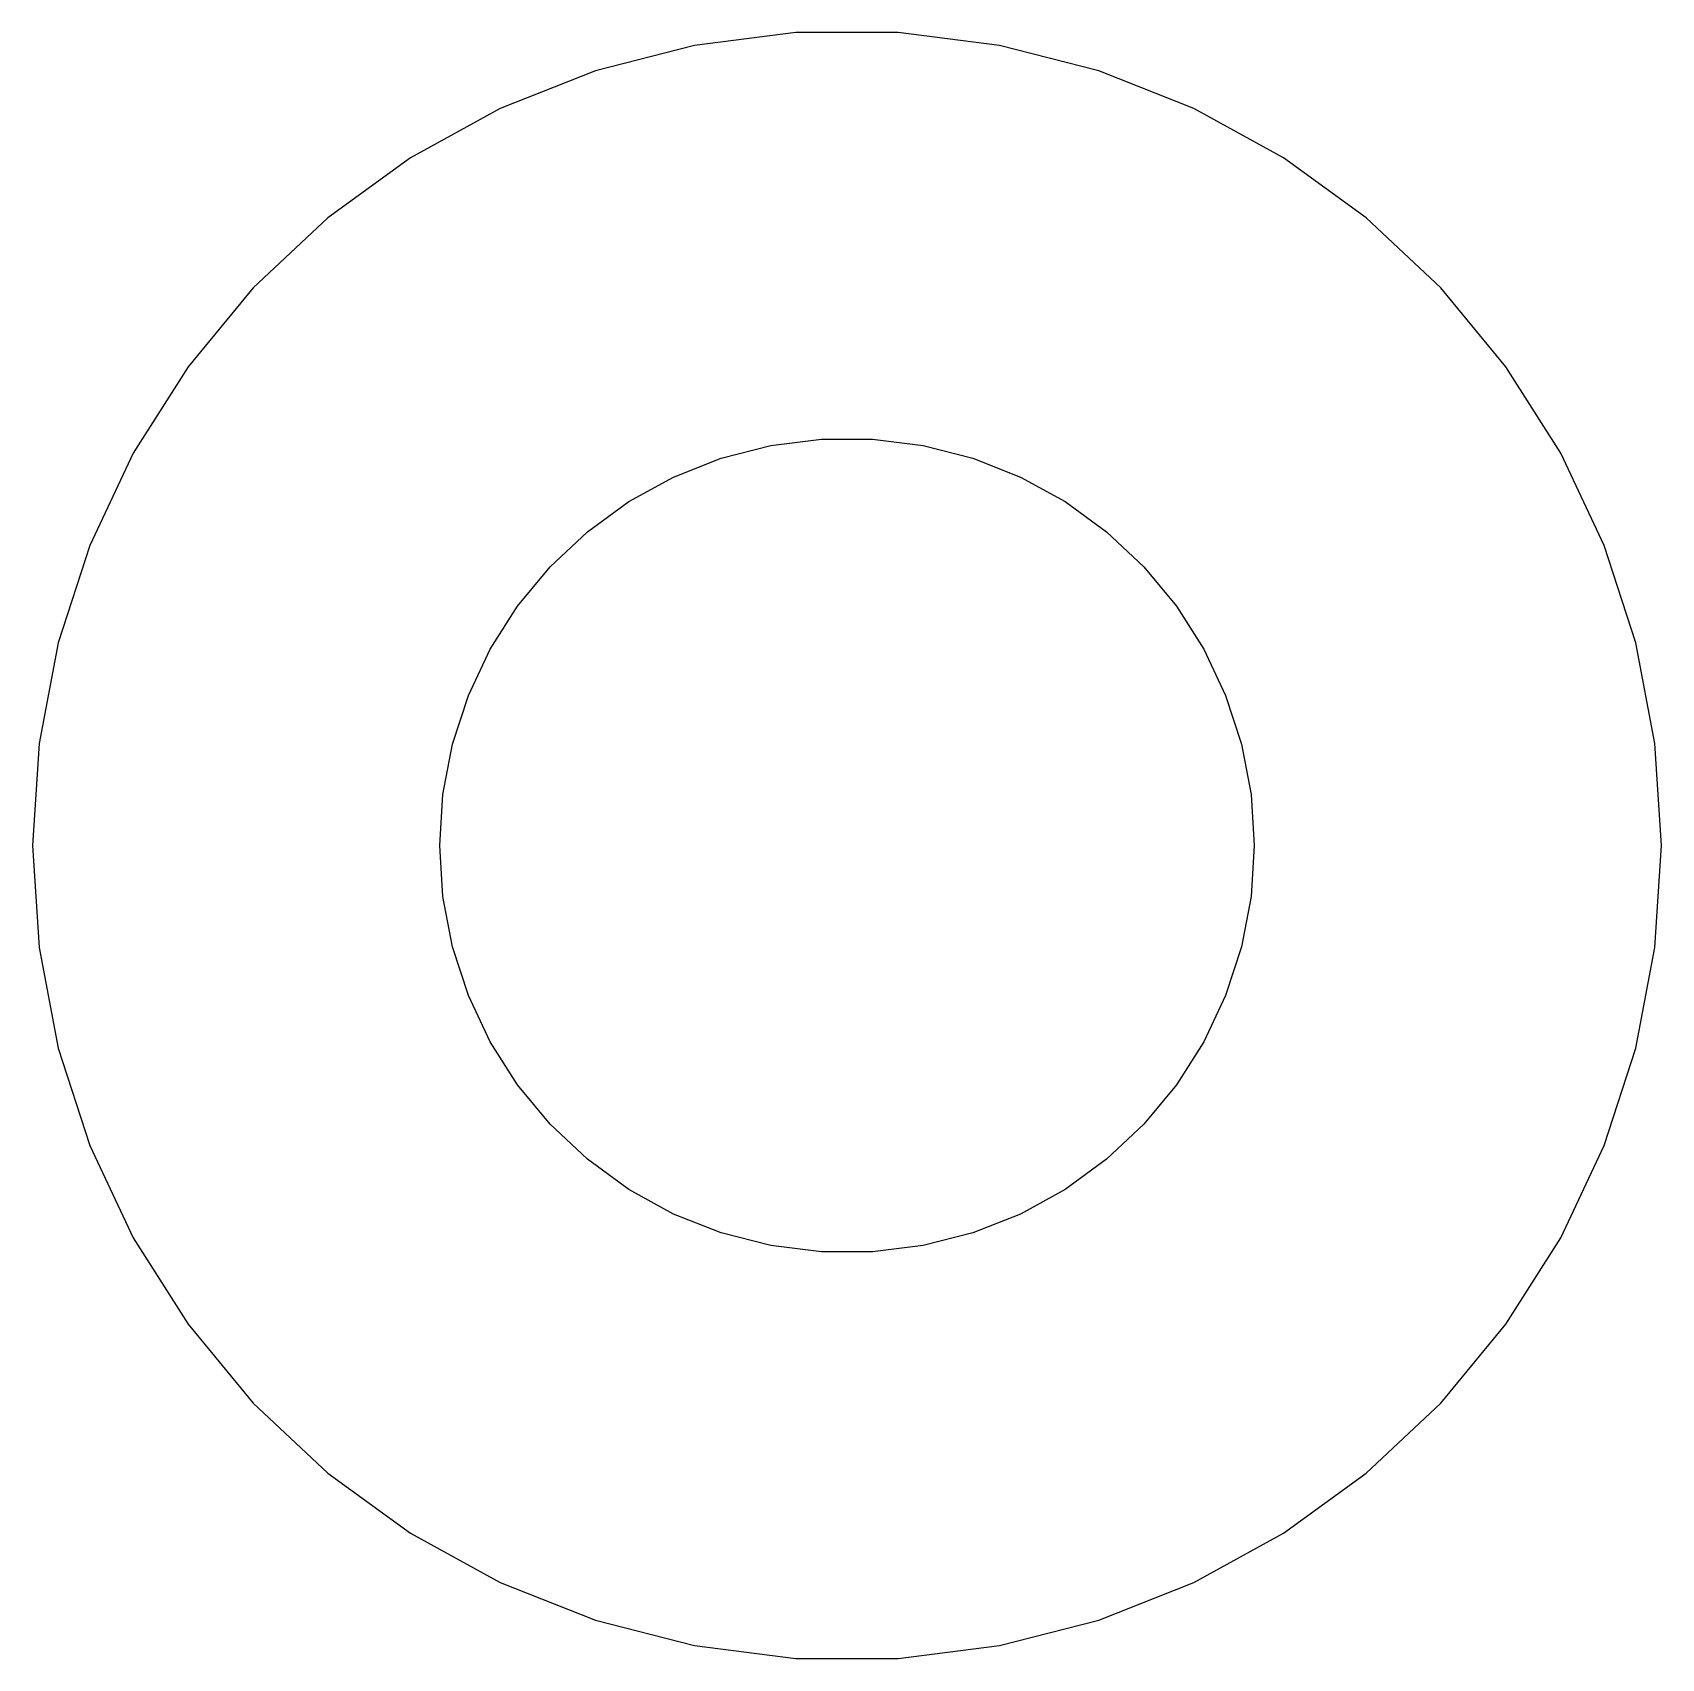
# Model space of a CAD drawing. Header units: metres. Extents: x -44 to 44, y 0 to 289.
# Drawn here: x -24 to -18, y 83.51 to 89.49 of the extents above; entities that cross this region are included whole.
import ezdxf

# ---------------------------------------------------------------- set-up
doc = ezdxf.new("R2010")
doc.units = ezdxf.units.M

msp = doc.modelspace()

# ---------------------------------------------------------------- linework, layer by layer
for p, q in [((-21.1884, 89.4941), (-21.5621, 89.4469)), ((-20.8116, 89.4941), (-21.1884, 89.4941)), ((-20.4379, 89.4469), (-20.8116, 89.4941)), ((-21.5621, 89.4469), (-21.927, 89.3532)), ((-20.0729, 89.3532), (-20.4379, 89.4469)), ((-21.927, 89.3532), (-22.2773, 89.2145)), ((-19.7227, 89.2145), (-20.0729, 89.3532)), ((-22.2773, 89.2145), (-22.6075, 89.033)), ((-19.3925, 89.033), (-19.7227, 89.2145)), ((-22.6075, 89.033), (-22.9123, 88.8115)), ((-19.0877, 88.8115), (-19.3925, 89.033)), ((-22.9123, 88.8115), (-23.1869, 88.5536)), ((-18.8131, 88.5536), (-19.0877, 88.8115)), ((-23.1869, 88.5536), (-23.427, 88.2634)), ((-18.5729, 88.2634), (-18.8131, 88.5536)), ((-23.427, 88.2634), (-23.6289, 87.9453)), ((-18.3711, 87.9453), (-18.5729, 88.2634)), ((-21.4635, 87.9266), (-21.2811, 87.9734)), ((-21.2811, 87.9734), (-21.0942, 87.997)), ((-21.0942, 87.997), (-20.9058, 87.997)), ((-20.9058, 87.997), (-20.7189, 87.9734)), ((-20.7189, 87.9734), (-20.5365, 87.9266)), ((-23.6289, 87.9453), (-23.7893, 87.6044)), ((-21.6387, 87.8572), (-21.4635, 87.9266)), ((-20.5365, 87.9266), (-20.3613, 87.8572)), ((-18.2107, 87.6044), (-18.3711, 87.9453)), ((-21.8037, 87.7665), (-21.6387, 87.8572)), ((-20.3613, 87.8572), (-20.1963, 87.7665)), ((-21.9561, 87.6558), (-21.8037, 87.7665)), ((-20.1963, 87.7665), (-20.0439, 87.6558)), ((-23.7893, 87.6044), (-23.9057, 87.2461)), ((-22.0934, 87.5268), (-21.9561, 87.6558)), ((-20.0439, 87.6558), (-19.9065, 87.5268)), ((-18.0942, 87.2461), (-18.2107, 87.6044)), ((-22.2135, 87.3817), (-22.0934, 87.5268)), ((-19.9065, 87.5268), (-19.7865, 87.3817)), ((-22.3145, 87.2226), (-22.2135, 87.3817)), ((-19.7865, 87.3817), (-19.6855, 87.2226)), ((-23.9057, 87.2461), (-23.9763, 86.876)), ((-18.0237, 86.876), (-18.0942, 87.2461)), ((-22.3947, 87.0522), (-22.3145, 87.2226)), ((-19.6855, 87.2226), (-19.6053, 87.0522)), ((-22.4529, 86.873), (-22.3947, 87.0522)), ((-19.6053, 87.0522), (-19.5471, 86.873)), ((-23.9763, 86.876), (-24, 86.5)), ((-22.4882, 86.688), (-22.4529, 86.873)), ((-19.5471, 86.873), (-19.5118, 86.688)), ((-18, 86.5), (-18.0237, 86.876)), ((-22.5, 86.5), (-22.4882, 86.688)), ((-19.5118, 86.688), (-19.5, 86.5)), ((-24, 86.5), (-23.9763, 86.124)), ((-22.4882, 86.312), (-22.5, 86.5)), ((-19.5, 86.5), (-19.5118, 86.312)), ((-18.0237, 86.124), (-18, 86.5)), ((-22.4529, 86.127), (-22.4882, 86.312)), ((-19.5118, 86.312), (-19.5471, 86.127)), ((-23.9763, 86.124), (-23.9057, 85.7539)), ((-22.3947, 85.9478), (-22.4529, 86.127)), ((-19.5471, 86.127), (-19.6053, 85.9478)), ((-18.0942, 85.7539), (-18.0237, 86.124)), ((-22.3145, 85.7774), (-22.3947, 85.9478)), ((-19.6053, 85.9478), (-19.6855, 85.7774)), ((-23.9057, 85.7539), (-23.7893, 85.3956)), ((-22.2135, 85.6183), (-22.3145, 85.7774)), ((-19.6855, 85.7774), (-19.7865, 85.6183)), ((-18.2107, 85.3956), (-18.0942, 85.7539)), ((-22.0934, 85.4732), (-22.2135, 85.6183)), ((-19.7865, 85.6183), (-19.9065, 85.4732)), ((-21.9561, 85.3442), (-22.0934, 85.4732)), ((-19.9065, 85.4732), (-20.0439, 85.3442)), ((-23.7893, 85.3956), (-23.6289, 85.0547)), ((-18.3711, 85.0547), (-18.2107, 85.3956)), ((-21.8037, 85.2335), (-21.9561, 85.3442)), ((-20.0439, 85.3442), (-20.1963, 85.2335)), ((-21.6387, 85.1427), (-21.8037, 85.2335)), ((-20.1963, 85.2335), (-20.3613, 85.1427)), ((-21.4635, 85.0734), (-21.6387, 85.1427)), ((-20.3613, 85.1427), (-20.5365, 85.0734)), ((-23.6289, 85.0547), (-23.427, 84.7366)), ((-21.2811, 85.0266), (-21.4635, 85.0734)), ((-21.0942, 85.0029), (-21.2811, 85.0266)), ((-20.7189, 85.0266), (-20.9058, 85.0029)), ((-20.5365, 85.0734), (-20.7189, 85.0266)), ((-18.5729, 84.7366), (-18.3711, 85.0547)), ((-20.9058, 85.0029), (-21.0942, 85.0029)), ((-23.427, 84.7366), (-23.1869, 84.4464)), ((-18.8131, 84.4464), (-18.5729, 84.7366)), ((-23.1869, 84.4464), (-22.9123, 84.1884)), ((-19.0877, 84.1884), (-18.8131, 84.4464)), ((-22.9123, 84.1884), (-22.6075, 83.967)), ((-19.3925, 83.967), (-19.0877, 84.1884)), ((-22.6075, 83.967), (-22.2773, 83.7855)), ((-19.7227, 83.7855), (-19.3925, 83.967)), ((-22.2773, 83.7855), (-21.927, 83.6468)), ((-20.0729, 83.6468), (-19.7227, 83.7855)), ((-21.927, 83.6468), (-21.5621, 83.5531)), ((-20.4379, 83.5531), (-20.0729, 83.6468)), ((-21.5621, 83.5531), (-21.1884, 83.5059)), ((-20.8116, 83.5059), (-20.4379, 83.5531)), ((-21.1884, 83.5059), (-20.8116, 83.5059))]:
    msp.add_line(p, q)

doc.saveas('drawing.dxf')
